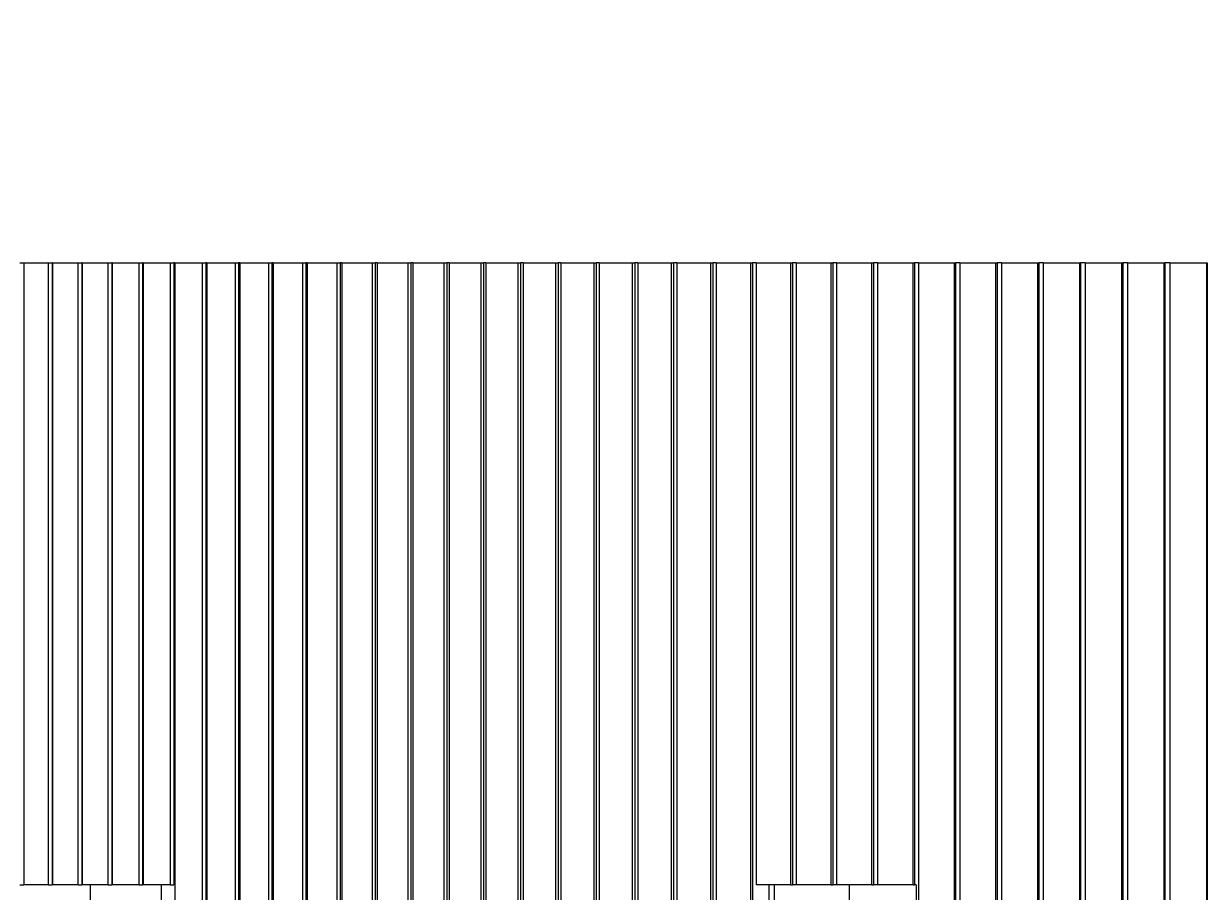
# Model space of a CAD drawing. Header units: millimetres. Extents: x -360063 to 84100, y -179792 to 59400.
# Drawn here: x 39446 to 47751, y 44546 to 50643 of the extents above; entities that cross this region are included whole.
import ezdxf

# ---------------------------------------------------------------- set-up
doc = ezdxf.new("R2010")
doc.units = ezdxf.units.MM
doc.header["$LTSCALE"] = 100
doc.layers.add('Visible', color=7, linetype='Continuous', lineweight=25)

msp = doc.modelspace()

# ---------------------------------------------------------------- linework, layer by layer
at = {"layer": 'Visible'}
for p, q in [((39419.44, 48965.17), (39445.66, 48965.17)), ((39445.93, 48965.17), (39445.66, 48965.17)), ((39445.66, 48965.17), (39445.66, 44600.17)), ((39445.93, 48965.17), (39445.93, 44600.17)), ((39445.93, 48965.17), (39620.95, 48965.17)), ((39620.95, 44600.17), (39620.95, 48965.17)), ((39620.95, 48965.17), (39646.65, 48965.17)), ((39648.12, 48965.17), (39646.65, 48965.17)), ((39646.65, 48965.17), (39646.65, 44600.17)), ((39648.12, 48965.17), (39648.12, 44600.17)), ((39648.12, 48965.17), (39827.47, 48965.17)), ((39827.47, 48965.17), (39852.62, 48965.17)), ((39827.47, 44600.17), (39827.47, 48965.17)), ((39855.29, 48965.17), (39852.62, 48965.17)), ((39852.62, 48965.17), (39852.62, 44600.17)), ((39855.29, 48965.17), (39855.29, 44600.17)), ((39855.29, 48965.17), (40038.87, 48965.17)), ((40038.87, 44600.17), (40038.87, 48965.17)), ((40038.87, 48965.17), (40063.47, 48965.17)), ((40067.34, 48965.17), (40063.47, 48965.17)), ((40063.47, 48965.17), (40063.47, 44600.17)), ((40067.34, 48965.17), (40067.34, 44600.17)), ((40067.34, 48965.17), (40255.07, 48965.17)), ((40255.07, 48965.17), (40279.09, 48965.17)), ((40255.07, 44600.17), (40255.07, 48965.17)), ((40284.16, 48965.17), (40279.09, 48965.17)), ((40279.09, 48965.17), (40279.09, 44600.17)), ((40284.16, 48965.17), (40284.16, 44600.17)), ((40284.16, 48965.17), (40475.94, 48965.17)), ((40475.94, 44600.17), (40475.94, 48965.17)), ((40475.94, 48965.17), (40499.38, 48965.17)), ((40505.64, 48965.17), (40499.38, 48965.17)), ((40499.38, 48965.17), (40499.38, 44600.17)), ((40505.64, 48965.17), (40505.64, 43100.17)), ((40505.64, 48965.17), (40701.37, 48965.17)), ((40701.37, 48965.17), (40724.22, 48965.17)), ((40701.37, 43100.17), (40701.37, 48965.17)), ((40731.67, 48965.17), (40724.22, 48965.17)), ((40724.22, 48965.17), (40724.22, 43100.17)), ((40731.67, 48965.17), (40731.67, 43100.17)), ((40731.67, 48965.17), (40931.25, 48965.17)), ((40931.25, 43100.17), (40931.25, 48965.17)), ((40931.25, 48965.17), (40953.49, 48965.17)), ((40962.13, 48965.17), (40953.49, 48965.17)), ((40953.49, 48965.17), (40953.49, 43100.17)), ((40962.13, 48965.17), (40962.13, 43100.17)), ((40962.13, 48965.17), (41165.46, 48965.17)), ((41165.46, 48965.17), (41187.08, 48965.17)), ((41165.46, 43100.17), (41165.46, 48965.17)), ((41196.91, 48965.17), (41187.08, 48965.17)), ((41187.08, 48965.17), (41187.08, 43100.17)), ((41196.91, 48965.17), (41196.91, 43100.17)), ((41196.91, 48965.17), (41403.88, 48965.17)), ((41403.88, 43100.17), (41403.88, 48965.17)), ((41403.88, 48965.17), (41424.88, 48965.17)), ((41435.88, 48965.17), (41424.88, 48965.17)), ((41424.88, 48965.17), (41424.88, 43100.17)), ((41435.88, 48965.17), (41435.88, 43100.17)), ((41435.88, 48965.17), (41646.39, 48965.17)), ((41646.39, 48965.17), (41666.75, 48965.17)), ((41646.39, 43100.17), (41646.39, 48965.17)), ((41678.92, 48965.17), (41666.75, 48965.17)), ((41666.75, 48965.17), (41666.75, 43100.17)), ((41678.92, 48965.17), (41678.92, 43100.17)), ((41678.92, 48965.17), (41892.86, 48965.17)), ((41892.86, 43100.17), (41892.86, 48965.17)), ((41892.86, 48965.17), (41912.57, 48965.17)), ((41925.91, 48965.17), (41912.57, 48965.17)), ((41912.57, 48965.17), (41912.57, 43100.17)), ((41925.91, 48965.17), (41925.91, 43100.17)), ((41925.91, 48965.17), (42143.17, 48965.17)), ((42143.17, 48965.17), (42162.23, 48965.17)), ((42143.17, 43100.17), (42143.17, 48965.17)), ((42176.73, 48965.17), (42162.23, 48965.17)), ((42162.23, 48965.17), (42162.23, 43100.17)), ((42176.73, 48965.17), (42176.73, 43100.17)), ((42176.73, 48965.17), (42397.2, 48965.17)), ((42397.2, 43100.17), (42397.2, 48965.17)), ((42397.2, 48965.17), (42415.58, 48965.17)), ((42431.24, 48965.17), (42415.58, 48965.17)), ((42415.58, 48965.17), (42415.58, 43100.17)), ((42431.24, 48965.17), (42431.24, 43100.17)), ((42431.24, 48965.17), (42654.8, 48965.17)), ((42654.8, 48965.17), (42672.51, 48965.17)), ((42654.8, 43100.17), (42654.8, 48965.17)), ((42689.31, 48965.17), (42672.51, 48965.17)), ((42672.51, 48965.17), (42672.51, 43100.17)), ((42689.31, 48965.17), (42689.31, 43100.17)), ((42689.31, 48965.17), (42915.86, 48965.17)), ((42915.86, 43100.17), (42915.86, 48965.17)), ((42915.86, 48965.17), (42932.88, 48965.17)), ((42950.81, 48965.17), (42932.88, 48965.17)), ((42932.88, 48965.17), (42932.88, 43100.17)), ((42950.81, 48965.17), (42950.81, 43100.17)), ((42950.81, 48965.17), (43180.23, 48965.17)), ((43180.23, 48965.17), (43196.56, 48965.17)), ((43180.23, 43100.17), (43180.23, 48965.17)), ((43215.61, 48965.17), (43196.56, 48965.17)), ((43196.56, 48965.17), (43196.56, 43100.17)), ((43215.61, 48965.17), (43215.61, 43100.17)), ((43215.61, 48965.17), (43447.78, 48965.17)), ((43447.78, 43100.17), (43447.78, 48965.17)), ((43447.78, 48965.17), (43463.4, 48965.17)), ((43483.58, 48965.17), (43463.4, 48965.17)), ((43463.4, 48965.17), (43463.4, 43100.17)), ((43483.58, 48965.17), (43483.58, 43100.17)), ((43483.58, 48965.17), (43718.38, 48965.17)), ((43718.38, 48965.17), (43733.29, 48965.17)), ((43718.38, 43100.17), (43718.38, 48965.17)), ((43754.57, 48965.17), (43733.29, 48965.17)), ((43733.29, 48965.17), (43733.29, 43100.17)), ((43754.57, 48965.17), (43754.57, 43100.17)), ((43754.57, 48965.17), (43991.89, 48965.17)), ((43991.89, 43100.17), (43991.89, 48965.17)), ((43991.89, 48965.17), (44006.08, 48965.17)), ((44028.45, 48965.17), (44006.08, 48965.17)), ((44006.08, 48965.17), (44006.08, 43100.17)), ((44028.45, 48965.17), (44028.45, 43100.17)), ((44028.45, 48965.17), (44268.16, 48965.17)), ((44268.16, 48965.17), (44281.62, 48965.17)), ((44268.16, 43100.17), (44268.16, 48965.17)), ((44305.08, 48965.17), (44281.62, 48965.17)), ((44281.62, 48965.17), (44281.62, 43100.17)), ((44305.08, 48965.17), (44305.08, 43100.17)), ((44305.08, 48965.17), (44547.05, 48965.17)), ((44547.05, 43100.17), (44547.05, 48965.17)), ((44547.05, 48965.17), (44559.78, 48965.17)), ((44584.31, 48965.17), (44559.78, 48965.17)), ((44559.78, 48965.17), (44559.78, 43100.17)), ((44584.31, 48965.17), (44584.31, 44600.17)), ((44584.31, 48965.17), (44828.43, 48965.17)), ((44828.43, 44600.17), (44828.43, 48965.17)), ((44828.43, 48965.17), (44840.42, 48965.17)), ((44866.01, 48965.17), (44840.42, 48965.17)), ((44840.42, 48965.17), (44840.42, 44600.17)), ((44866.01, 48965.17), (44866.01, 44600.17)), ((44866.01, 48965.17), (45112.15, 48965.17)), ((45112.15, 44600.17), (45112.15, 48965.17)), ((45112.15, 48965.17), (45123.4, 48965.17)), ((45150.03, 48965.17), (45123.4, 48965.17)), ((45123.4, 48965.17), (45123.4, 44600.17)), ((45150.03, 48965.17), (45150.03, 44600.17)), ((45150.03, 48965.17), (45398.07, 48965.17)), ((45398.07, 48965.17), (45408.56, 48965.17)), ((45398.07, 44600.17), (45398.07, 48965.17)), ((45436.23, 48965.17), (45408.56, 48965.17)), ((45408.56, 48965.17), (45408.56, 44600.17)), ((45436.23, 48965.17), (45436.23, 44600.17)), ((45436.23, 48965.17), (45686.03, 48965.17)), ((45686.03, 44600.17), (45686.03, 48965.17)), ((45686.03, 48965.17), (45695.76, 48965.17)), ((45724.45, 48965.17), (45695.76, 48965.17)), ((45695.76, 48965.17), (45695.76, 44600.17)), ((45724.45, 48965.17), (45724.45, 43100.17)), ((45724.45, 48965.17), (45975.89, 48965.17)), ((45975.89, 48965.17), (45984.87, 48965.17)), ((45975.89, 43100.17), (45975.89, 48965.17)), ((46014.56, 48965.17), (45984.87, 48965.17)), ((45984.87, 48965.17), (45984.87, 43100.17)), ((46014.56, 48965.17), (46014.56, 43100.17)), ((46014.56, 48965.17), (46267.51, 48965.17)), ((46267.51, 43100.17), (46267.51, 48965.17)), ((46267.51, 48965.17), (46275.72, 48965.17)), ((46306.4, 48965.17), (46275.72, 48965.17)), ((46275.72, 48965.17), (46275.72, 43100.17)), ((46306.4, 48965.17), (46306.4, 43100.17)), ((46306.4, 48965.17), (46560.73, 48965.17)), ((46560.73, 48965.17), (46568.17, 48965.17)), ((46560.73, 43100.17), (46560.73, 48965.17)), ((46599.82, 48965.17), (46568.17, 48965.17)), ((46568.17, 48965.17), (46568.17, 43100.17)), ((46599.82, 48965.17), (46599.82, 43100.17)), ((46599.82, 48965.17), (46855.41, 48965.17)), ((46855.41, 43100.17), (46855.41, 48965.17)), ((46855.41, 48965.17), (46862.07, 48965.17)), ((46894.68, 48965.17), (46862.07, 48965.17)), ((46862.07, 48965.17), (46862.07, 43100.17)), ((46894.68, 48965.17), (46894.68, 43100.17)), ((46894.68, 48965.17), (47151.39, 48965.17)), ((47151.39, 48965.17), (47157.27, 48965.17)), ((47151.39, 43100.17), (47151.39, 48965.17)), ((47190.82, 48965.17), (47157.27, 48965.17)), ((47157.27, 48965.17), (47157.27, 43100.17)), ((47190.82, 48965.17), (47190.82, 43100.17)), ((47190.82, 48965.17), (47448.52, 48965.17)), ((47448.52, 43100.17), (47448.52, 48965.17)), ((47448.52, 48965.17), (47453.62, 48965.17)), ((47488.1, 48965.17), (47453.62, 48965.17)), ((47453.62, 48965.17), (47453.62, 43100.17)), ((47488.1, 48965.17), (47488.1, 43100.17)), ((47488.1, 48965.17), (47746.66, 48965.17)), ((47746.66, 48965.17), (47750.97, 48965.17)), ((47746.66, 43100.17), (47746.66, 48965.17)), ((47750.97, 48965.17), (47750.97, 43100.17)), ((39419.44, 44600.17), (39445.66, 44600.17)), ((39445.93, 44600.17), (39445.66, 44600.17)), ((39620.95, 44600.17), (39445.93, 44600.17)), ((39620.95, 44600.17), (39646.65, 44600.17)), ((39648.12, 44600.17), (39646.65, 44600.17)), ((39827.47, 44600.17), (39648.12, 44600.17)), ((39827.47, 44600.17), (39852.62, 44600.17)), ((39855.29, 44600.17), (39852.62, 44600.17)), ((40038.87, 44600.17), (39855.29, 44600.17)), ((39913.42, 44435.17), (39913.42, 44600.17)), ((40038.87, 44600.17), (40063.47, 44600.17)), ((40067.34, 44600.17), (40063.47, 44600.17)), ((40255.07, 44600.17), (40067.34, 44600.17)), ((40255.07, 44600.17), (40279.09, 44600.17)), ((40284.16, 44600.17), (40279.09, 44600.17)), ((40475.94, 44600.17), (40284.16, 44600.17)), ((40410.71, 44600.17), (40410.71, 43100.17)), ((40475.94, 44600.17), (40499.38, 44600.17)), ((44828.43, 44600.17), (44584.31, 44600.17)), ((44677.03, 43100.17), (44677.03, 44600.17)), ((44710.56, 44600.17), (44710.56, 43100.17)), ((44828.43, 44600.17), (44840.42, 44600.17)), ((44866.01, 44600.17), (44840.42, 44600.17)), ((45112.15, 44600.17), (44866.01, 44600.17)), ((45112.15, 44600.17), (45123.4, 44600.17)), ((45150.03, 44600.17), (45123.4, 44600.17)), ((45398.07, 44600.17), (45150.03, 44600.17)), ((45239.3, 44305.17), (45239.3, 44600.17)), ((45398.07, 44600.17), (45408.56, 44600.17)), ((45436.23, 44600.17), (45408.56, 44600.17)), ((45686.03, 44600.17), (45436.23, 44600.17)), ((45686.03, 44600.17), (45695.76, 44600.17)), ((45708.28, 44600.17), (45695.76, 44600.17)), ((45708.28, 44600.17), (45708.28, 43100.17))]:
    msp.add_line(p, q, dxfattribs=at)
msp.add_arc((49408.48, 37851.75), 17108.42, 40.510533, 139.489467, dxfattribs=at)

doc.saveas('drawing.dxf')
